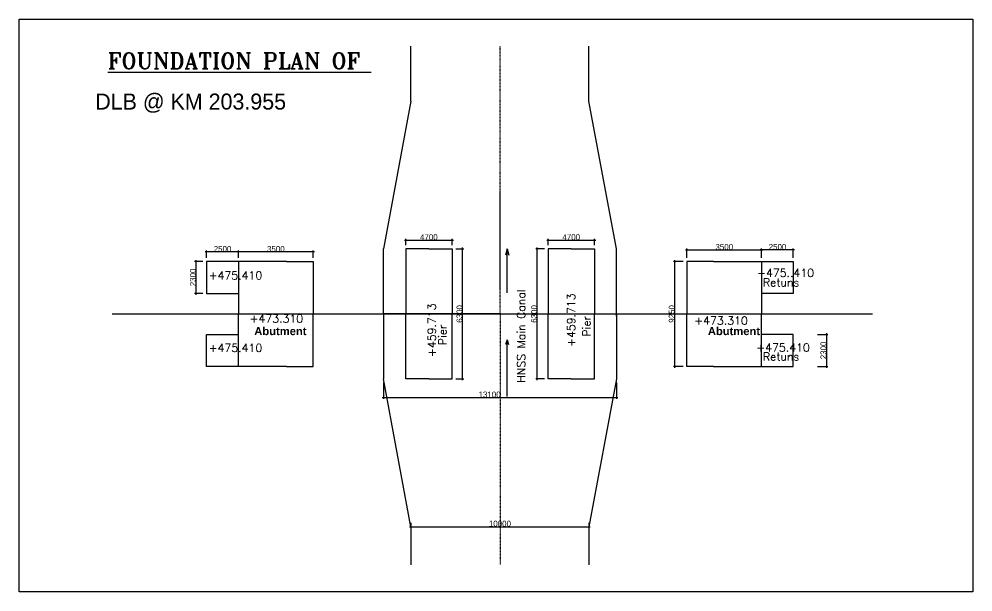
# Model space of a CAD drawing. Header units: millimetres. Extents: x -50489 to 179851, y 124916 to 300735.
# Drawn here: x -50489 to 13834, y 262124 to 300735 of the extents above; entities that cross this region are included whole.
import ezdxf
from ezdxf.enums import TextEntityAlignment as Align

# ---------------------------------------------------------------- set-up
doc = ezdxf.new("R2010")
doc.units = ezdxf.units.MM
doc.linetypes.add('DASHDOT', pattern=[1, 0.5, -0.25, 0, -0.25])
doc.linetypes.add('DASHDOTX2', pattern=[2, 1, -0.5, 0, -0.5])
doc.layers.add('canal', color=7, linetype='Continuous')
doc.styles.add('ROMANS', font='romans')
doc.styles.add('ROMANT', font='romant')
doc.dimstyles.new('ISO-25', dxfattribs={"dimtxt": 2.5, "dimasz": 2.5, "dimexe": 1.25, "dimexo": 0.625, "dimtad": 1, "dimdec": 0, "dimtxsty": 'Standard', "dimblk": 'OBLIQUE', "dimcen": 2.5, "dimdle": 1.25, "dimclrd": 6, "dimadec": 0, "dimazin": 0, "dimtfac": 1, "dimtdec": 0, "dimtmove": 0, "dimatfit": 3, "dimfxl": 1, "dimarcsym": 0})

# ---------------------------------------------------------------- blocks, each defined once
blk = doc.blocks.new('_Oblique')
at = {"color": 0, "linetype": 'ByBlock', "lineweight": -2}
blk.add_line((-0.5, -0.5), (0.5, 0.5), dxfattribs=at)
blk = doc.blocks.new('*D337')
at = {"layer": 'canal', "color": 0, "linetype": 'Continuous', "lineweight": -2, "transparency": 16777216}
for p, q in [((-21044, 285241), (-20496, 285241)), ((-21044, 276481), (-20496, 276481))]:
    blk.add_line(p, q, dxfattribs=at)
at = {"layer": 'canal', "linetype": 'Continuous', "lineweight": -2, "transparency": 16777216}
blk.add_line((-20586, 276391), (-20586, 285331), dxfattribs=at)
at = {"layer": 'Defpoints', "color": 0, "linetype": 'Continuous', "transparency": 16777216}
for p in [(-21294, 285241), (-20586, 285241), (-21294, 276481)]:
    blk.add_point(p, dxfattribs=at)
at = {"layer": 'canal', "linetype": 'Continuous', "lineweight": -2, "transparency": 16777216, "xscale": 90, "yscale": 90, "zscale": 90}
for p, rotation in [((-20586, 285241), 90), ((-20586, 276481), 270)]:
    blk.add_blockref('_Oblique', p, dxfattribs=dict(at, rotation=rotation))
at = {"layer": 'canal', "color": 0, "linetype": 'Continuous', "transparency": 16777216, "insert": (-20787, 280861), "char_height": 400, "attachment_point": 5, "rotation": 90}
blk.add_mtext('6300', dxfattribs=at)
blk = doc.blocks.new('*D338')
at = {"layer": 'canal', "color": 0, "linetype": 'Continuous', "lineweight": -2, "transparency": 16777216}
for p, q in [((-15064, 285241), (-15647, 285241)), ((-15064, 276481), (-15647, 276481))]:
    blk.add_line(p, q, dxfattribs=at)
at = {"layer": 'canal', "linetype": 'Continuous', "lineweight": -2, "transparency": 16777216}
blk.add_line((-15557, 276391), (-15557, 285331), dxfattribs=at)
at = {"layer": 'Defpoints', "color": 0, "linetype": 'Continuous', "transparency": 16777216}
for p in [(-15557, 285241), (-14814, 285241), (-14814, 276481)]:
    blk.add_point(p, dxfattribs=at)
at = {"layer": 'canal', "linetype": 'Continuous', "lineweight": -2, "transparency": 16777216, "xscale": 90, "yscale": 90, "zscale": 90}
for p, rotation in [((-15557, 285241), 90), ((-15557, 276481), 270)]:
    blk.add_blockref('_Oblique', p, dxfattribs=dict(at, rotation=rotation))
at = {"layer": 'canal', "color": 0, "linetype": 'Continuous', "transparency": 16777216, "insert": (-15757, 280861), "char_height": 400, "attachment_point": 5, "rotation": 90}
blk.add_mtext('6300', dxfattribs=at)
blk = doc.blocks.new('*D339')
at = {"layer": 'canal', "color": 0, "linetype": 'Continuous', "lineweight": -2, "transparency": 16777216}
for p, q in [((-5704, 284401), (-6363, 284401)), ((-5704, 277321), (-6363, 277321))]:
    blk.add_line(p, q, dxfattribs=at)
at = {"layer": 'canal', "linetype": 'Continuous', "lineweight": -2, "transparency": 16777216}
blk.add_line((-6273, 277231), (-6273, 284491), dxfattribs=at)
at = {"layer": 'Defpoints', "color": 0, "linetype": 'Continuous', "transparency": 16777216}
for p in [(-6273, 284401), (-5454, 284401), (-5454, 277321)]:
    blk.add_point(p, dxfattribs=at)
at = {"layer": 'canal', "linetype": 'Continuous', "lineweight": -2, "transparency": 16777216, "xscale": 90, "yscale": 90, "zscale": 90}
for p, rotation in [((-6273, 284401), 90), ((-6273, 277321), 270)]:
    blk.add_blockref('_Oblique', p, dxfattribs=dict(at, rotation=rotation))
at = {"layer": 'canal', "color": 0, "linetype": 'Continuous', "transparency": 16777216, "insert": (-6474, 280861), "char_height": 400, "attachment_point": 5, "rotation": 90}
blk.add_mtext('9250', dxfattribs=at)
blk = doc.blocks.new('*D340')
at = {"layer": 'canal', "color": 0, "linetype": 'Continuous', "lineweight": -2, "transparency": 16777216}
for p, q in [((3362, 279481), (4048, 279481)), ((3362, 277321), (4048, 277321))]:
    blk.add_line(p, q, dxfattribs=at)
at = {"layer": 'canal', "linetype": 'Continuous', "lineweight": -2, "transparency": 16777216}
blk.add_line((3958, 279571), (3958, 277231), dxfattribs=at)
at = {"layer": 'Defpoints', "color": 0, "linetype": 'Continuous', "transparency": 16777216}
for p in [(3112, 279481), (3112, 277321), (3958, 277321)]:
    blk.add_point(p, dxfattribs=at)
at = {"layer": 'canal', "linetype": 'Continuous', "lineweight": -2, "transparency": 16777216, "xscale": 90, "yscale": 90, "zscale": 90}
for p, rotation in [((3958, 279481), 90), ((3958, 277321), 270)]:
    blk.add_blockref('_Oblique', p, dxfattribs=dict(at, rotation=rotation))
at = {"layer": 'canal', "color": 0, "linetype": 'Continuous', "transparency": 16777216, "insert": (3757, 278401), "char_height": 400, "attachment_point": 5, "rotation": 90}
blk.add_mtext('2300', dxfattribs=at)
blk = doc.blocks.new('*D341')
at = {"layer": 'canal', "color": 0, "linetype": 'Continuous', "lineweight": -2, "transparency": 16777216}
for p, q in [((-38099, 284401), (-38654, 284401)), ((-38099, 282241), (-38654, 282241))]:
    blk.add_line(p, q, dxfattribs=at)
at = {"layer": 'canal', "linetype": 'Continuous', "lineweight": -2, "transparency": 16777216}
blk.add_line((-38564, 284491), (-38564, 282151), dxfattribs=at)
at = {"layer": 'Defpoints', "color": 0, "linetype": 'Continuous', "transparency": 16777216}
for p in [(-37849, 284401), (-38564, 282241), (-37849, 282241)]:
    blk.add_point(p, dxfattribs=at)
at = {"layer": 'canal', "linetype": 'Continuous', "lineweight": -2, "transparency": 16777216, "xscale": 90, "yscale": 90, "zscale": 90}
for p, rotation in [((-38564, 284401), 90), ((-38564, 282241), 270)]:
    blk.add_blockref('_Oblique', p, dxfattribs=dict(at, rotation=rotation))
at = {"layer": 'canal', "color": 0, "linetype": 'Continuous', "transparency": 16777216, "insert": (-38765, 283321), "char_height": 400, "attachment_point": 5, "rotation": 90}
blk.add_mtext('2300', dxfattribs=at)
blk = doc.blocks.new('*D342')
at = {"layer": 'canal', "linetype": 'Continuous', "lineweight": -2, "transparency": 16777216}
blk.add_line((-30564, 285037), (-35784, 285037), dxfattribs=at)
at = {"layer": 'canal', "color": 0, "linetype": 'Continuous', "lineweight": -2, "transparency": 16777216}
for p, q in [((-35694, 284651), (-35694, 285127)), ((-30654, 284651), (-30654, 285127))]:
    blk.add_line(p, q, dxfattribs=at)
at = {"layer": 'Defpoints', "color": 0, "linetype": 'Continuous', "transparency": 16777216}
for p in [(-35694, 285037), (-35694, 284401), (-30654, 284401)]:
    blk.add_point(p, dxfattribs=at)
at = {"layer": 'canal', "linetype": 'Continuous', "lineweight": -2, "transparency": 16777216, "xscale": 90, "yscale": 90, "zscale": 90, "rotation": 180}
blk.add_blockref('_Oblique', (-35694, 285037), dxfattribs=at)
at = {"layer": 'canal', "linetype": 'Continuous', "lineweight": -2, "transparency": 16777216, "xscale": 90, "yscale": 90, "zscale": 90}
blk.add_blockref('_Oblique', (-30654, 285037), dxfattribs=at)
at = {"layer": 'canal', "color": 0, "linetype": 'Continuous', "transparency": 16777216, "insert": (-33174, 285238), "char_height": 400, "attachment_point": 5}
blk.add_mtext('3500', dxfattribs=at)
blk = doc.blocks.new('*D343')
at = {"layer": 'canal', "linetype": 'Continuous', "lineweight": -2, "transparency": 16777216}
blk.add_line((-35604, 285037), (-37939, 285037), dxfattribs=at)
at = {"layer": 'canal', "color": 0, "linetype": 'Continuous', "lineweight": -2, "transparency": 16777216}
for p, q in [((-37849, 284651), (-37849, 285127)), ((-35694, 284651), (-35694, 285127))]:
    blk.add_line(p, q, dxfattribs=at)
at = {"layer": 'Defpoints', "color": 0, "linetype": 'Continuous', "transparency": 16777216}
for p in [(-37849, 285037), (-37849, 284401), (-35694, 284401)]:
    blk.add_point(p, dxfattribs=at)
at = {"layer": 'canal', "linetype": 'Continuous', "lineweight": -2, "transparency": 16777216, "xscale": 90, "yscale": 90, "zscale": 90, "rotation": 180}
blk.add_blockref('_Oblique', (-37849, 285037), dxfattribs=at)
at = {"layer": 'canal', "linetype": 'Continuous', "lineweight": -2, "transparency": 16777216, "xscale": 90, "yscale": 90, "zscale": 90}
blk.add_blockref('_Oblique', (-35694, 285037), dxfattribs=at)
at = {"layer": 'canal', "color": 0, "linetype": 'Continuous', "transparency": 16777216, "insert": (-36771, 285238), "char_height": 400, "attachment_point": 5}
blk.add_mtext('2500', dxfattribs=at)
blk = doc.blocks.new('*D344')
at = {"layer": 'canal', "linetype": 'Continuous', "lineweight": -2, "transparency": 16777216}
blk.add_line((-24504, 285834), (-21204, 285834), dxfattribs=at)
at = {"layer": 'canal', "color": 0, "linetype": 'Continuous', "lineweight": -2, "transparency": 16777216}
for p, q in [((-24414, 285491), (-24414, 285924)), ((-21294, 285491), (-21294, 285924))]:
    blk.add_line(p, q, dxfattribs=at)
at = {"layer": 'Defpoints', "color": 0, "linetype": 'Continuous', "transparency": 16777216}
for p in [(-21294, 285834), (-24414, 285241), (-21294, 285241)]:
    blk.add_point(p, dxfattribs=at)
at = {"layer": 'canal', "linetype": 'Continuous', "lineweight": -2, "transparency": 16777216, "xscale": 90, "yscale": 90, "zscale": 90, "rotation": 180}
blk.add_blockref('_Oblique', (-24414, 285834), dxfattribs=at)
at = {"layer": 'canal', "linetype": 'Continuous', "lineweight": -2, "transparency": 16777216, "xscale": 90, "yscale": 90, "zscale": 90}
blk.add_blockref('_Oblique', (-21294, 285834), dxfattribs=at)
at = {"layer": 'canal', "color": 0, "linetype": 'Continuous', "transparency": 16777216, "insert": (-22854, 286034), "char_height": 400, "attachment_point": 5}
blk.add_mtext('4700', dxfattribs=at)
blk = doc.blocks.new('*D345')
at = {"layer": 'canal', "linetype": 'Continuous', "lineweight": -2, "transparency": 16777216}
blk.add_line((-14904, 285834), (-11604, 285834), dxfattribs=at)
at = {"layer": 'canal', "color": 0, "linetype": 'Continuous', "lineweight": -2, "transparency": 16777216}
for p, q in [((-14814, 285491), (-14814, 285924)), ((-11694, 285491), (-11694, 285924))]:
    blk.add_line(p, q, dxfattribs=at)
at = {"layer": 'Defpoints', "color": 0, "linetype": 'Continuous', "transparency": 16777216}
for p in [(-11694, 285834), (-14814, 285241), (-11694, 285241)]:
    blk.add_point(p, dxfattribs=at)
at = {"layer": 'canal', "linetype": 'Continuous', "lineweight": -2, "transparency": 16777216, "xscale": 90, "yscale": 90, "zscale": 90, "rotation": 180}
blk.add_blockref('_Oblique', (-14814, 285834), dxfattribs=at)
at = {"layer": 'canal', "linetype": 'Continuous', "lineweight": -2, "transparency": 16777216, "xscale": 90, "yscale": 90, "zscale": 90}
blk.add_blockref('_Oblique', (-11694, 285834), dxfattribs=at)
at = {"layer": 'canal', "color": 0, "linetype": 'Continuous', "transparency": 16777216, "insert": (-13254, 286034), "char_height": 400, "attachment_point": 5}
blk.add_mtext('4700', dxfattribs=at)
blk = doc.blocks.new('*D346')
at = {"layer": 'canal', "linetype": 'Continuous', "lineweight": -2, "transparency": 16777216}
blk.add_line((-5544, 285176), (-324, 285176), dxfattribs=at)
at = {"layer": 'canal', "color": 0, "linetype": 'Continuous', "lineweight": -2, "transparency": 16777216}
for p, q in [((-5454, 284651), (-5454, 285266)), ((-414, 284651), (-414, 285266))]:
    blk.add_line(p, q, dxfattribs=at)
at = {"layer": 'Defpoints', "color": 0, "linetype": 'Continuous', "transparency": 16777216}
for p in [(-414, 285176), (-5454, 284401), (-414, 284401)]:
    blk.add_point(p, dxfattribs=at)
at = {"layer": 'canal', "linetype": 'Continuous', "lineweight": -2, "transparency": 16777216, "xscale": 90, "yscale": 90, "zscale": 90, "rotation": 180}
blk.add_blockref('_Oblique', (-5454, 285176), dxfattribs=at)
at = {"layer": 'canal', "linetype": 'Continuous', "lineweight": -2, "transparency": 16777216, "xscale": 90, "yscale": 90, "zscale": 90}
blk.add_blockref('_Oblique', (-414, 285176), dxfattribs=at)
at = {"layer": 'canal', "color": 0, "linetype": 'Continuous', "transparency": 16777216, "insert": (-2934, 285376), "char_height": 400, "attachment_point": 5}
blk.add_mtext('3500', dxfattribs=at)
blk = doc.blocks.new('*D347')
at = {"layer": 'canal', "linetype": 'Continuous', "lineweight": -2, "transparency": 16777216}
blk.add_line((1813, 285176), (-504, 285176), dxfattribs=at)
at = {"layer": 'canal', "color": 0, "linetype": 'Continuous', "lineweight": -2, "transparency": 16777216}
for p, q in [((-414, 284651), (-414, 285266)), ((1723, 284651), (1723, 285266))]:
    blk.add_line(p, q, dxfattribs=at)
at = {"layer": 'Defpoints', "color": 0, "linetype": 'Continuous', "transparency": 16777216}
for p in [(-414, 285176), (-414, 284401), (1723, 284401)]:
    blk.add_point(p, dxfattribs=at)
at = {"layer": 'canal', "linetype": 'Continuous', "lineweight": -2, "transparency": 16777216, "xscale": 90, "yscale": 90, "zscale": 90, "rotation": 180}
blk.add_blockref('_Oblique', (-414, 285176), dxfattribs=at)
at = {"layer": 'canal', "linetype": 'Continuous', "lineweight": -2, "transparency": 16777216, "xscale": 90, "yscale": 90, "zscale": 90}
blk.add_blockref('_Oblique', (1723, 285176), dxfattribs=at)
at = {"layer": 'canal', "color": 0, "linetype": 'Continuous', "transparency": 16777216, "insert": (655, 285376), "char_height": 400, "attachment_point": 5}
blk.add_mtext('2500', dxfattribs=at)
blk = doc.blocks.new('*D348')
at = {"layer": 'canal', "color": 0, "linetype": 'Continuous', "lineweight": -2, "transparency": 16777216}
for p, q in [((-25914, 276231), (-25914, 275135)), ((-10194, 276231), (-10194, 275135))]:
    blk.add_line(p, q, dxfattribs=at)
at = {"layer": 'canal', "linetype": 'Continuous', "lineweight": -2, "transparency": 16777216}
blk.add_line((-26004, 275225), (-10104, 275225), dxfattribs=at)
at = {"layer": 'Defpoints', "color": 0, "linetype": 'Continuous', "transparency": 16777216}
for p in [(-25914, 276481), (-10194, 276481), (-10194, 275225)]:
    blk.add_point(p, dxfattribs=at)
at = {"layer": 'canal', "linetype": 'Continuous', "lineweight": -2, "transparency": 16777216, "xscale": 90, "yscale": 90, "zscale": 90, "rotation": 180}
blk.add_blockref('_Oblique', (-25914, 275225), dxfattribs=at)
at = {"layer": 'canal', "linetype": 'Continuous', "lineweight": -2, "transparency": 16777216, "xscale": 90, "yscale": 90, "zscale": 90}
blk.add_blockref('_Oblique', (-10194, 275225), dxfattribs=at)
at = {"layer": 'canal', "color": 0, "linetype": 'Continuous', "transparency": 16777216, "insert": (-18761, 275426), "char_height": 400, "attachment_point": 5}
blk.add_mtext('13100', dxfattribs=at)
blk = doc.blocks.new('*D349')
at = {"layer": 'canal', "linetype": 'Continuous', "lineweight": -2, "transparency": 16777216}
blk.add_line((-24153, 266521), (-11973, 266521), dxfattribs=at)
at = {"layer": 'canal', "color": 0, "linetype": 'Continuous', "lineweight": -2, "transparency": 16777216}
for p, q in [((-24063, 266771), (-24063, 266611)), ((-12063, 266771), (-12063, 266611))]:
    blk.add_line(p, q, dxfattribs=at)
at = {"layer": 'Defpoints', "color": 0, "linetype": 'Continuous', "transparency": 16777216}
for p in [(-24063, 266521), (-12063, 266521), (-12063, 266521)]:
    blk.add_point(p, dxfattribs=at)
at = {"layer": 'canal', "linetype": 'Continuous', "lineweight": -2, "transparency": 16777216, "xscale": 90, "yscale": 90, "zscale": 90, "rotation": 180}
blk.add_blockref('_Oblique', (-24063, 266521), dxfattribs=at)
at = {"layer": 'canal', "linetype": 'Continuous', "lineweight": -2, "transparency": 16777216, "xscale": 90, "yscale": 90, "zscale": 90}
blk.add_blockref('_Oblique', (-12063, 266521), dxfattribs=at)
at = {"layer": 'canal', "color": 0, "linetype": 'Continuous', "transparency": 16777216, "insert": (-18063, 266721), "char_height": 400, "attachment_point": 5}
blk.add_mtext('10000', dxfattribs=at)

msp = doc.modelspace()

# ---------------------------------------------------------------- linework, layer by layer
for p, q in [((-24062.9, 295200.8), (-24062.9, 298915.8)), ((-12062.9, 295200.8), (-12062.9, 298915.8)), ((-24062.9, 295200.8), (-25913.6, 285240.8)), ((-10193.6, 285240.8), (-12062.9, 295200.8)), ((-18062.9, 289094.1), (-18062.9, 282500.8)), ((-25913.6, 280860.8), (-25913.6, 285240.8)), ((-22853.6, 285240.8), (-24413.6, 285240.8)), ((-24413.6, 285240.8), (-24413.6, 280860.8)), ((-22853.6, 285240.8), (-21293.6, 285240.8)), ((-21293.6, 285240.8), (-21293.6, 280860.8)), ((-17571.1, 285251.8), (-17696.4, 284817.6)), ((-17571.1, 282276.7), (-17571.1, 285251.8)), ((-17571.1, 285251.8), (-17454.5, 284824.1)), ((-13253.6, 285240.8), (-14813.6, 285240.8)), ((-14813.6, 285240.8), (-14813.6, 280860.8)), ((-13253.6, 285240.8), (-11693.6, 285240.8)), ((-11693.6, 285240.8), (-11693.6, 280860.8)), ((-10193.6, 280707.7), (-10193.6, 285240.8)), ((-35693.6, 284400.8), (-37848.8, 284400.8)), ((-37848.8, 284400.8), (-37848.8, 282240.8)), ((-32453.6, 284400.8), (-35693.6, 284400.8)), ((-35693.6, 284400.8), (-35693.6, 280860.8)), ((-32453.6, 284400.8), (-30653.6, 284400.8)), ((-30653.6, 284400.8), (-30653.6, 280860.8)), ((-3653.6, 284400.8), (-5453.6, 284400.8)), ((-5453.6, 284400.8), (-5453.6, 280860.8)), ((-3653.6, 284400.8), (-413.6, 284400.8)), ((-413.6, 284400.8), (-413.6, 280860.8)), ((-413.6, 284400.8), (1722.9, 284400.8)), ((1722.9, 284400.8), (1722.9, 282240.8)), ((-18062.9, 282500.8), (-18062.9, 282500.8)), ((-37848.8, 282240.8), (-35693.6, 282240.8)), ((1722.9, 282240.8), (-413.6, 282240.8)), ((-44219.6, 280860.8), (7072.8, 280860.8)), ((-35693.6, 277320.8), (-35693.6, 280860.8)), ((-30653.6, 277320.8), (-30653.6, 280860.8)), ((-18053.6, 280860.8), (-25913.6, 280860.8)), ((-25913.6, 280860.8), (-25913.6, 276480.8)), ((-24413.6, 276480.8), (-24413.6, 280860.8)), ((-22853.6, 280860.8), (-22373.6, 280860.8)), ((-21293.6, 276480.8), (-21293.6, 280860.8)), ((-18053.6, 280860.8), (-10193.6, 280860.8)), ((-14813.6, 276480.8), (-14813.6, 280860.8)), ((-11693.6, 276480.8), (-11693.6, 280860.8)), ((-10193.6, 280860.8), (-10193.6, 276480.8)), ((-5453.6, 277320.8), (-5453.6, 280860.8)), ((-413.6, 277320.8), (-413.6, 280860.8)), ((-37848.8, 277320.8), (-37848.8, 279480.8)), ((-37848.8, 279480.8), (-35693.6, 279480.8)), ((1722.9, 279480.8), (-413.6, 279480.8)), ((1722.9, 277320.8), (1722.9, 279480.8)), ((-17571.1, 279116.8), (-17681.4, 278795.7)), ((-17571.1, 275295.6), (-17571.1, 279116.8)), ((-17571.1, 279116.8), (-17482.9, 278804.7)), ((-35693.6, 277320.8), (-37848.8, 277320.8)), ((-32453.6, 277320.8), (-35693.6, 277320.8)), ((-32453.6, 277320.8), (-30653.6, 277320.8)), ((-3653.6, 277320.8), (-5453.6, 277320.8)), ((-3653.6, 277320.8), (-413.6, 277320.8)), ((-413.6, 277320.8), (1722.9, 277320.8)), ((-24062.9, 266520.8), (-25913.6, 276480.8)), ((-22853.6, 276480.8), (-24413.6, 276480.8)), ((-22853.6, 276480.8), (-21293.6, 276480.8)), ((-13253.6, 276480.8), (-14813.6, 276480.8)), ((-13253.6, 276480.8), (-11693.6, 276480.8)), ((-10193.6, 276480.8), (-12062.9, 266520.8)), ((-24062.9, 266520.8), (-24062.9, 263945.4)), ((-12062.9, 266520.8), (-12062.9, 263945.4))]:
    msp.add_line(p, q)
at = {"linetype": 'DASHDOTX2'}
for q in [(-18053.6, 298915.8), (-18053.6, 263945.4)]:
    msp.add_line((-18053.6, 280860.8), q, dxfattribs=at)
at = {"linetype": 'DASHDOT'}
msp.add_line((-18053.6, 280860.8), (-13253.6, 280860.8), dxfattribs=at)
at = {"layer": 'canal', "linetype": 'Continuous'}
msp.add_lwpolyline([(-50488.7, 300735), (13834, 300735), (13834, 262124.1), (-50488.7, 262124.1)], close=True, dxfattribs=at)

# ---------------------------------------------------------------- texts
at = {"style": 'ROMANT'}
msp.add_text('%%UFOUNDATION PLAN OF ', height=1080, dxfattribs=at).set_placement((-35625.7, 297382.6), align=Align.CENTER)
at = {"style": 'ROMANS'}
for s, p in [('+475.410', (-37706, 283188.7)), ('+475..410', (-721.3, 283353.4)), ('Retuns', (-326.5, 282718.1)), ('+473.310', (-34944, 280276.8)), ('+473.310', (-4957.2, 280139.9)), ('+475.410', (-37705.2, 278302.8)), ('+475.410', (-775.6, 278325.5)), ('Retuns', (-326.5, 277713.3))]:
    msp.add_text(s, height=540, dxfattribs=at).set_placement(p)
for s, p in [('HNSS Main Canal', (-16358.8, 276220.1)), ('+459.713', (-12992.9, 278635.5)), ('+459.713', (-22385.9, 277953.9)), ('Pier', (-11948.2, 279333.6)), ('Pier', (-21662, 278750.8))]:
    msp.add_text(s, height=540, rotation=90, dxfattribs=at).set_placement(p)
at = {"insert": (-45350.5, 295715.8), "char_height": 1080, "width": 13793.593, "attachment_point": 1}
msp.add_mtext('DLB @ KM 203.955', dxfattribs=at)
at = {"char_height": 540, "width": 488.468, "attachment_point": 1, "style": 'ROMANS'}
for insert in [(-34627.7, 279972.1), (-4040.3, 279972.1)]:
    msp.add_mtext('{\\fArial|b1|i0|c0|p34;Abutment}', dxfattribs=dict(at, insert=insert))

# ---------------------------------------------------------------- dimensions: what is measured, and where the dimension line sits
at = {"layer": 'canal', "linetype": 'Continuous'}
for base, p1, p2, text, picture, middle in [((-21293.6, 285833.5), (-24413.6, 285240.8), (-21293.6, 285240.8), '4700', '*D344', (-22853.6, 286034.1)), ((-11693.6, 285833.5), (-14813.6, 285240.8), (-11693.6, 285240.8), '4700', '*D345', (-13253.6, 286034.1)), ((-413.6, 285175.6), (-5453.6, 284400.8), (-413.6, 284400.8), '3500', '*D346', (-2933.6, 285376.2)), ((-413.6, 285175.6), (1722.9, 284400.8), (-413.6, 284400.8), '2500', '*D347', (654.7, 285376.2)), ((-37848.8, 285037), (-35693.6, 284400.8), (-37848.8, 284400.8), '2500', '*D343', (-36771.2, 285237.6)), ((-35693.6, 285037), (-30653.6, 284400.8), (-35693.6, 284400.8), '3500', '*D342', (-33173.6, 285237.6)), ((-12062.9, 266520.8), (-24062.9, 266520.8), (-12062.9, 266520.8), '10000', '*D349', (-18062.9, 266721.4))]:
    dim = msp.add_linear_dim(base=base, p1=p1, p2=p2, text=text, dimstyle='ISO-25', override={"dimtxt": 400, "dimasz": 90, "dimexe": 90, "dimexo": 250, "dimdle": 90, "dimclrd": 256}, dxfattribs=at)
    dim.commit()
    dim.dimension.update_dxf_attribs({"geometry": picture, "text_midpoint": middle})
for base, p1, p2, text, picture, middle in [((-20585.9, 285240.8), (-21293.6, 276480.8), (-21293.6, 285240.8), '6300', '*D337', (-20786.6, 280860.8)), ((-15556.8, 285240.8), (-14813.6, 276480.8), (-14813.6, 285240.8), '6300', '*D338', (-15757.4, 280860.8)), ((-38564.5, 282240.8), (-37848.8, 284400.8), (-37848.8, 282240.8), '2300', '*D341', (-38765.1, 283320.8)), ((-6273.3, 284400.8), (-5453.6, 277320.8), (-5453.6, 284400.8), '9250', '*D339', (-6473.9, 280860.8)), ((3958.1, 277320.8), (3111.9, 279480.8), (3111.9, 277320.8), '2300', '*D340', (3757.5, 278400.8))]:
    dim = msp.add_linear_dim(base=base, p1=p1, p2=p2, angle=90, text=text, dimstyle='ISO-25', override={"dimtxt": 400, "dimasz": 90, "dimexe": 90, "dimexo": 250, "dimdle": 90, "dimclrd": 256}, dxfattribs=at)
    dim.commit()
    dim.dimension.update_dxf_attribs({"geometry": picture, "text_midpoint": middle})
dim = msp.add_linear_dim(base=(-10193.6, 275225), p1=(-25913.6, 276480.8), p2=(-10193.6, 276480.8), text='13100', dimstyle='ISO-25', override={"dimtxt": 400, "dimasz": 90, "dimexe": 90, "dimexo": 250, "dimdle": 90, "dimclrd": 256}, dxfattribs=at)
dim.commit()
dim.dimension.update_dxf_attribs({"geometry": '*D348', "text_midpoint": (-18761, 275225), "dimtype": 160})

doc.saveas('drawing.dxf')
